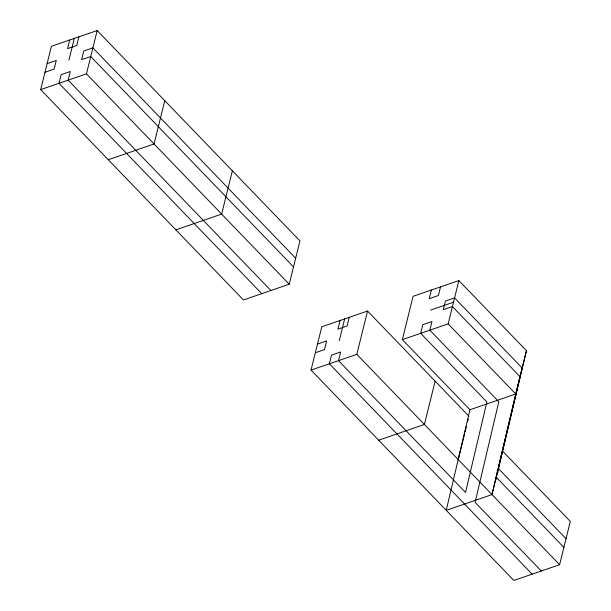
<?xml version="1.0" encoding="UTF-8"?>
<svg xmlns="http://www.w3.org/2000/svg" width="611" height="611" viewBox="0 0 611 611"><rect width="100%" height="100%" fill="white"/><g stroke="black" fill="none" stroke-linecap="round" stroke-linejoin="round"><path stroke-width="0.92" d="M469.951 409.744L446.229 510.33L492.008 494.582L526.453 350.691L458.861 280.571L413.082 296.312L402.366 339.624L469.951 409.744L515.73 393.996L526.453 350.691M492.008 494.582L515.73 393.996L448.146 323.876L458.861 280.571M40.685 89.603L51.4 46.291L97.18 30.55L299.955 240.917L289.232 284.222L243.453 299.963L40.685 89.603L86.464 73.855L97.18 30.55M69.715 39.998L67.569 48.659L76.726 45.512L78.872 36.851M68.936 60.077L74.29 38.424M164.771 100.67L154.056 143.982L108.277 159.723M232.363 170.79L221.648 214.102L175.869 229.843M502.723 451.277L570.315 521.397L559.6 564.709L513.82 580.45L311.045 370.083L321.768 326.778L367.547 311.037L468.927 416.213M340.075 320.477L337.929 329.146L347.086 325.991L349.232 317.33M339.296 340.564L344.657 318.904M311.045 370.083L356.824 354.342L367.547 311.037M431.397 290.019L429.25 298.68L438.408 295.525L440.546 286.865M435.131 381.157L424.416 424.462L378.637 440.21M458.212 459.525L464.597 433.726M465.055 431.878L466.422 426.356M467.56 421.743L468.247 418.978M47.116 63.62L56.273 60.466L54.127 69.127L44.97 72.281M317.476 344.1L326.633 340.953L324.487 349.614L315.337 352.761M430.61 310.098L453.499 302.224M402.366 339.624L448.146 323.876M295.663 258.239L92.895 47.872L83.738 51.019L81.599 59.687L90.749 56.533L293.524 266.9M566.03 538.719L498.439 468.599L522.161 368.013L454.576 297.893L445.419 301.04L443.273 309.701L452.43 306.554L520.022 376.674L496.292 477.26L563.884 547.38M497.064 470.699L498.385 472.074M495.185 477.878L496.499 479.238M86.464 73.855L289.232 284.222M356.824 354.342L559.6 564.709M270.925 290.523L68.149 80.156L70.296 71.495L61.138 74.641L59 83.302L261.768 293.67M541.285 571.002L475.098 502.334L498.82 401.748L429.831 330.177L431.977 321.516L422.82 324.662L420.673 333.323L486.868 401.992L465.536 492.42L338.517 360.643L340.655 351.982L331.506 355.128L329.36 363.789L532.128 574.149"/></g></svg>
